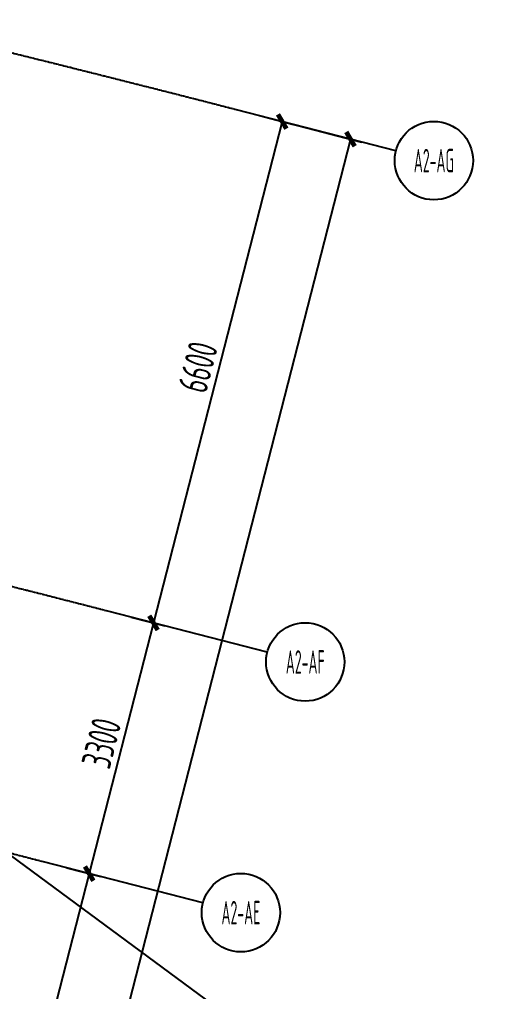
# Model space of a CAD drawing. Header units: millimetres. Extents: x 11677979 to 24947533, y -12764720 to -6308891.
# Drawn here: x 11856417 to 11862382, y -6392292 to -6379898 of the extents above; entities that cross this region are included whole.
import ezdxf
from ezdxf.enums import TextEntityAlignment as Align

# ---------------------------------------------------------------- set-up
doc = ezdxf.new("R2010")
doc.units = ezdxf.units.MM
doc.header["$LTSCALE"] = 10
for name, pattern in [('A2-RG-AXIS$0$CENTER', [2, 1.25, -0.25, 0.25, -0.25]), ('A2-RG-AXIS$0$DOTE', [2.42, 2, -0.2, 0.02, -0.2]), ('A2-RI-F4$0$A2-RG-AXIS$0$CENTER', [2, 1.25, -0.25, 0.25, -0.25]), ('A2-RI-F4$0$A2-RG-AXIS$0$DOTE', [2.42, 2, -0.2, 0.02, -0.2])]:
    doc.linetypes.add(name, pattern=pattern)
for name, color, linetype in [('A2-RG-AXIS$0$A-AXIS', 1, 'Continuous'), ('A2-RG-AXIS$0$A-DIMS-100', 1, 'Continuous'), ('A2-RG-AXIS$0$A-GRID', 1, 'A2-RG-AXIS$0$CENTER'), ('A2-RG-AXIS$0$A-SYMB', 4, 'Continuous'), ('A2-RI-F4$0$A2-RG-AXIS$0$A-AXIS', 1, 'Continuous'), ('A2-RI-F4$0$A2-RG-AXIS$0$A-DIMS-100', 1, 'Continuous'), ('A2-RI-F4$0$A2-RG-AXIS$0$A-GRID', 1, 'A2-RI-F4$0$A2-RG-AXIS$0$CENTER'), ('A2-RI-F4$0$A2-RG-AXIS$0$A-SYMB', 4, 'Continuous')]:
    doc.layers.add(name, color=color, linetype=linetype)
doc.styles.add('A2-RG-AXIS$0$ECADI', font='hzs.shx', dxfattribs={"width": 0.7, "bigfont": 'hztxt.shx'})
doc.styles.add('A2-RG-AXIS$0$XD2008', font='hzs.shx', dxfattribs={"width": 0.7, "bigfont": 'hztxt.shx'})
doc.styles.add('A2-RI-F4$0$A2-RG-AXIS$0$ECADI', font='hzs.shx', dxfattribs={"width": 0.7, "bigfont": 'hztxt.shx'})
doc.styles.add('A2-RI-F4$0$A2-RG-AXIS$0$XD2008', font='hzs.shx', dxfattribs={"width": 0.7, "bigfont": 'hztxt.shx'})
doc.dimstyles.new('A2-RG-AXIS$0$XD150$0', dxfattribs={"dimscale": 150, "dimtxt": 2.5, "dimasz": 1, "dimexe": 1, "dimexo": 2, "dimgap": 0.5, "dimtad": 1, "dimdec": 0, "dimdsep": 46, "dimtxsty": 'A2-RG-AXIS$0$XD2008', "dimblk": 'A2-RG-AXIS$0$_ArchTick', "dimcen": 2.5, "dimclrt": 4, "dimaunit": 1, "dimadec": 0, "dimazin": 0, "dimtfac": 1, "dimtdec": 0, "dimtmove": 2, "dimatfit": 3, "dimfxl": 0, "dimtolj": 1, "dimtzin": 0, "dimarcsym": 0})
doc.dimstyles.new('A2-RI-F4$0$A2-RG-AXIS$0$XD150$0', dxfattribs={"dimscale": 150, "dimtxt": 2.5, "dimasz": 1, "dimexe": 1, "dimexo": 2, "dimgap": 0.5, "dimtad": 1, "dimdec": 0, "dimdsep": 46, "dimtxsty": 'A2-RI-F4$0$A2-RG-AXIS$0$XD2008', "dimblk": 'A2-RI-F4$0$A2-RG-AXIS$0$_ArchTick', "dimcen": 2.5, "dimclrt": 4, "dimaunit": 1, "dimadec": 0, "dimazin": 0, "dimtfac": 1, "dimtdec": 0, "dimtmove": 2, "dimatfit": 3, "dimfxl": 0, "dimtolj": 1, "dimtzin": 0, "dimarcsym": 0})

# ---------------------------------------------------------------- blocks, each defined once
blk = doc.blocks.new('A2-RG-AXIS$0$ECADI-TAG-GRID')
at = {"color": 13}
blk.add_circle((0, 0), 5, dxfattribs=at)
at = {"style": 'A2-RG-AXIS$0$ECADI', "width": 0.7}
blk.add_attdef('GRID', text='', height=5, dxfattribs=at).set_placement((0, 0), align=Align.MIDDLE)
blk = doc.blocks.new('A2-RG-AXIS$0$_ArchTick')
at = {"color": 0, "linetype": 'ByBlock', "const_width": 0.4}
blk.add_lwpolyline([(-0.5, -0.5), (0.5, 0.5)], dxfattribs=at)
blk = doc.blocks.new('*D434')
at = {"layer": 'A2-RG-AXIS$0$A-DIMS-100', "color": 0, "lineweight": -2, "ltscale": 3, "transparency": 16777216}
for p, q in [((11859481, -6381125), (11859917, -6381237)), ((11859772, -6381200), (11858129, -6387592)), ((11857839, -6387518), (11858275, -6387630))]:
    blk.add_line(p, q, dxfattribs=at)
at = {"layer": 'Defpoints', "color": 0, "ltscale": 3, "transparency": 16777216}
for p in [(11859191, -6381051), (11857548, -6387443), (11858129, -6387592)]:
    blk.add_point(p, dxfattribs=at)
at = {"layer": 'A2-RG-AXIS$0$A-DIMS-100', "color": 0, "lineweight": -2, "ltscale": 3, "transparency": 16777216, "xscale": 150, "yscale": 150, "zscale": 150}
for p, rotation in [((11859772, -6381200), 75.58928463638166), ((11858129, -6387592), 255.5892846363816)]:
    blk.add_blockref('A2-RG-AXIS$0$_ArchTick', p, dxfattribs=dict(at, rotation=rotation))
at = {"layer": 'A2-RG-AXIS$0$A-DIMS-100', "color": 4, "ltscale": 3, "transparency": 16777216, "insert": (11858696, -6384331), "char_height": 375, "attachment_point": 5, "rotation": 75.5893, "style": 'A2-RG-AXIS$0$XD2008'}
blk.add_mtext('\\A1;6600', dxfattribs=at)
blk = doc.blocks.new('*D435')
at = {"layer": 'A2-RG-AXIS$0$A-DIMS-100', "color": 0, "lineweight": -2, "ltscale": 3, "transparency": 16777216}
for p, q in [((11858129, -6387592), (11857308, -6390789)), ((11857839, -6387518), (11858275, -6387630)), ((11857017, -6390714), (11857453, -6390826))]:
    blk.add_line(p, q, dxfattribs=at)
at = {"layer": 'Defpoints', "color": 0, "ltscale": 3, "transparency": 16777216}
for p in [(11857548, -6387443), (11856727, -6390639), (11857308, -6390789)]:
    blk.add_point(p, dxfattribs=at)
at = {"layer": 'A2-RG-AXIS$0$A-DIMS-100', "color": 0, "lineweight": -2, "ltscale": 3, "transparency": 16777216, "xscale": 150, "yscale": 150, "zscale": 150}
for p, rotation in [((11858129, -6387592), 75.589284638493), ((11857308, -6390789), 255.589284638493)]:
    blk.add_blockref('A2-RG-AXIS$0$_ArchTick', p, dxfattribs=dict(at, rotation=rotation))
at = {"layer": 'A2-RG-AXIS$0$A-DIMS-100', "color": 4, "ltscale": 3, "transparency": 16777216, "insert": (11857464, -6389125), "char_height": 375, "attachment_point": 5, "rotation": 75.5893, "style": 'A2-RG-AXIS$0$XD2008'}
blk.add_mtext('\\A1;3300', dxfattribs=at)
blk = doc.blocks.new('*D436')
at = {"layer": 'A2-RG-AXIS$0$A-DIMS-100', "color": 0, "lineweight": -2, "ltscale": 3, "transparency": 16777216}
for p, q in [((11857308, -6390789), (11856138, -6395341)), ((11857017, -6390714), (11857453, -6390826)), ((11855848, -6395266), (11856284, -6395378))]:
    blk.add_line(p, q, dxfattribs=at)
at = {"layer": 'Defpoints', "color": 0, "ltscale": 3, "transparency": 16777216}
for p in [(11856727, -6390639), (11855557, -6395191), (11856138, -6395341)]:
    blk.add_point(p, dxfattribs=at)
at = {"layer": 'A2-RG-AXIS$0$A-DIMS-100', "color": 0, "lineweight": -2, "ltscale": 3, "transparency": 16777216, "xscale": 150, "yscale": 150, "zscale": 150}
for p, rotation in [((11857308, -6390789), 75.589284638493), ((11856138, -6395341), 255.589284638493)]:
    blk.add_blockref('A2-RG-AXIS$0$_ArchTick', p, dxfattribs=dict(at, rotation=rotation))
at = {"layer": 'A2-RG-AXIS$0$A-DIMS-100', "color": 4, "ltscale": 3, "transparency": 16777216, "insert": (11856469, -6392999), "char_height": 375, "attachment_point": 5, "rotation": 75.5893, "style": 'A2-RG-AXIS$0$XD2008'}
blk.add_mtext('\\A1;4700', dxfattribs=at)
blk = doc.blocks.new('*D441')
at = {"layer": 'A2-RG-AXIS$0$A-DIMS-100', "color": 0, "lineweight": -2, "ltscale": 3, "transparency": 16777216}
for p, q in [((11859481, -6381125), (11860789, -6381461)), ((11860644, -6381424), (11852132, -6414548)), ((11850970, -6414249), (11852277, -6414585))]:
    blk.add_line(p, q, dxfattribs=at)
at = {"layer": 'Defpoints', "color": 0, "ltscale": 3, "transparency": 16777216}
for p in [(11859191, -6381051), (11850679, -6414175), (11852132, -6414548)]:
    blk.add_point(p, dxfattribs=at)
at = {"layer": 'A2-RG-AXIS$0$A-DIMS-100', "color": 0, "lineweight": -2, "ltscale": 3, "transparency": 16777216, "xscale": 150, "yscale": 150, "zscale": 150}
for p, rotation in [((11860644, -6381424), 75.58928466042394), ((11852132, -6414548), 255.589284660424)]:
    blk.add_blockref('A2-RG-AXIS$0$_ArchTick', p, dxfattribs=dict(at, rotation=rotation))
at = {"layer": 'A2-RG-AXIS$0$A-DIMS-100', "color": 4, "ltscale": 3, "transparency": 16777216, "insert": (11856134, -6397921), "char_height": 375, "attachment_point": 5, "rotation": 75.5893, "style": 'A2-RG-AXIS$0$XD2008'}
blk.add_mtext('\\A1;34200', dxfattribs=at)
blk = doc.blocks.new('*D467')
at = {"layer": 'A2-RG-AXIS$0$A-DIMS-100', "color": 0, "lineweight": -2, "ltscale": 3, "transparency": 16777216}
for p, q in [((11854556, -6379588), (11855753, -6374682)), ((11855717, -6374827), (11857418, -6375242)), ((11856256, -6380002), (11857453, -6375096))]:
    blk.add_line(p, q, dxfattribs=at)
at = {"layer": 'Defpoints', "color": 0, "ltscale": 3, "transparency": 16777216}
for p in [(11857418, -6375242), (11854485, -6379879), (11856185, -6380294)]:
    blk.add_point(p, dxfattribs=at)
at = {"layer": 'A2-RG-AXIS$0$A-DIMS-100', "color": 0, "lineweight": -2, "ltscale": 3, "transparency": 16777216, "xscale": 150, "yscale": 150, "zscale": 150}
for p, rotation in [((11855717, -6374827), 166.2935912375839), ((11857418, -6375242), 346.2935912375839)]:
    blk.add_blockref('A2-RG-AXIS$0$_ArchTick', p, dxfattribs=dict(at, rotation=rotation))
at = {"layer": 'A2-RG-AXIS$0$A-DIMS-100', "color": 4, "ltscale": 3, "transparency": 16777216, "insert": (11856630, -6374780), "char_height": 375, "attachment_point": 5, "rotation": 346.2936, "style": 'A2-RG-AXIS$0$XD2008'}
blk.add_mtext('\\A1;1750', dxfattribs=at)
blk = doc.blocks.new('A2-RI-F4$0$A2-RG-AXIS$0$ECADI-TAG-GRID')
at = {"color": 13}
blk.add_circle((0, 0), 5, dxfattribs=at)
at = {"style": 'A2-RI-F4$0$A2-RG-AXIS$0$ECADI', "width": 0.7}
blk.add_attdef('GRID', text='', height=5, dxfattribs=at).set_placement((0, 0), align=Align.MIDDLE)
blk = doc.blocks.new('A2-RI-F4$0$A2-RG-AXIS$0$_ArchTick')
at = {"color": 0, "linetype": 'ByBlock', "const_width": 0.4}
blk.add_lwpolyline([(-0.5, -0.5), (0.5, 0.5)], dxfattribs=at)
blk = doc.blocks.new('*D959')
at = {"layer": 'A2-RI-F4$0$A2-RG-AXIS$0$A-DIMS-100', "color": 0, "lineweight": -2, "ltscale": 3, "transparency": 16777216}
for p, q in [((11859481, -6381125), (11859917, -6381237)), ((11859772, -6381200), (11858129, -6387592)), ((11857839, -6387518), (11858275, -6387630))]:
    blk.add_line(p, q, dxfattribs=at)
at = {"layer": 'Defpoints', "color": 0, "ltscale": 3, "transparency": 16777216}
for p in [(11859191, -6381051), (11857548, -6387443), (11858129, -6387592)]:
    blk.add_point(p, dxfattribs=at)
at = {"layer": 'A2-RI-F4$0$A2-RG-AXIS$0$A-DIMS-100', "color": 0, "lineweight": -2, "ltscale": 3, "transparency": 16777216, "xscale": 150, "yscale": 150, "zscale": 150}
for p, rotation in [((11859772, -6381200), 75.58928463638166), ((11858129, -6387592), 255.5892846363816)]:
    blk.add_blockref('A2-RI-F4$0$A2-RG-AXIS$0$_ArchTick', p, dxfattribs=dict(at, rotation=rotation))
at = {"layer": 'A2-RI-F4$0$A2-RG-AXIS$0$A-DIMS-100', "color": 4, "ltscale": 3, "transparency": 16777216, "insert": (11858696, -6384331), "char_height": 375, "attachment_point": 5, "rotation": 75.5893, "style": 'A2-RI-F4$0$A2-RG-AXIS$0$XD2008'}
blk.add_mtext('\\A1;6600', dxfattribs=at)
blk = doc.blocks.new('*D960')
at = {"layer": 'A2-RI-F4$0$A2-RG-AXIS$0$A-DIMS-100', "color": 0, "lineweight": -2, "ltscale": 3, "transparency": 16777216}
for p, q in [((11858129, -6387592), (11857308, -6390789)), ((11857839, -6387518), (11858275, -6387630)), ((11857017, -6390714), (11857453, -6390826))]:
    blk.add_line(p, q, dxfattribs=at)
at = {"layer": 'Defpoints', "color": 0, "ltscale": 3, "transparency": 16777216}
for p in [(11857548, -6387443), (11856727, -6390639), (11857308, -6390789)]:
    blk.add_point(p, dxfattribs=at)
at = {"layer": 'A2-RI-F4$0$A2-RG-AXIS$0$A-DIMS-100', "color": 0, "lineweight": -2, "ltscale": 3, "transparency": 16777216, "xscale": 150, "yscale": 150, "zscale": 150}
for p, rotation in [((11858129, -6387592), 75.589284638493), ((11857308, -6390789), 255.589284638493)]:
    blk.add_blockref('A2-RI-F4$0$A2-RG-AXIS$0$_ArchTick', p, dxfattribs=dict(at, rotation=rotation))
at = {"layer": 'A2-RI-F4$0$A2-RG-AXIS$0$A-DIMS-100', "color": 4, "ltscale": 3, "transparency": 16777216, "insert": (11857464, -6389125), "char_height": 375, "attachment_point": 5, "rotation": 75.5893, "style": 'A2-RI-F4$0$A2-RG-AXIS$0$XD2008'}
blk.add_mtext('\\A1;3300', dxfattribs=at)
blk = doc.blocks.new('*D961')
at = {"layer": 'A2-RI-F4$0$A2-RG-AXIS$0$A-DIMS-100', "color": 0, "lineweight": -2, "ltscale": 3, "transparency": 16777216}
for p, q in [((11857308, -6390789), (11856138, -6395341)), ((11857017, -6390714), (11857453, -6390826)), ((11855848, -6395266), (11856284, -6395378))]:
    blk.add_line(p, q, dxfattribs=at)
at = {"layer": 'Defpoints', "color": 0, "ltscale": 3, "transparency": 16777216}
for p in [(11856727, -6390639), (11855557, -6395191), (11856138, -6395341)]:
    blk.add_point(p, dxfattribs=at)
at = {"layer": 'A2-RI-F4$0$A2-RG-AXIS$0$A-DIMS-100', "color": 0, "lineweight": -2, "ltscale": 3, "transparency": 16777216, "xscale": 150, "yscale": 150, "zscale": 150}
for p, rotation in [((11857308, -6390789), 75.589284638493), ((11856138, -6395341), 255.589284638493)]:
    blk.add_blockref('A2-RI-F4$0$A2-RG-AXIS$0$_ArchTick', p, dxfattribs=dict(at, rotation=rotation))
at = {"layer": 'A2-RI-F4$0$A2-RG-AXIS$0$A-DIMS-100', "color": 4, "ltscale": 3, "transparency": 16777216, "insert": (11856469, -6392999), "char_height": 375, "attachment_point": 5, "rotation": 75.5893, "style": 'A2-RI-F4$0$A2-RG-AXIS$0$XD2008'}
blk.add_mtext('\\A1;4700', dxfattribs=at)
blk = doc.blocks.new('*D966')
at = {"layer": 'A2-RI-F4$0$A2-RG-AXIS$0$A-DIMS-100', "color": 0, "lineweight": -2, "ltscale": 3, "transparency": 16777216}
for p, q in [((11859481, -6381125), (11860789, -6381461)), ((11860644, -6381424), (11852132, -6414548)), ((11850970, -6414249), (11852277, -6414585))]:
    blk.add_line(p, q, dxfattribs=at)
at = {"layer": 'Defpoints', "color": 0, "ltscale": 3, "transparency": 16777216}
for p in [(11859191, -6381051), (11850679, -6414175), (11852132, -6414548)]:
    blk.add_point(p, dxfattribs=at)
at = {"layer": 'A2-RI-F4$0$A2-RG-AXIS$0$A-DIMS-100', "color": 0, "lineweight": -2, "ltscale": 3, "transparency": 16777216, "xscale": 150, "yscale": 150, "zscale": 150}
for p, rotation in [((11860644, -6381424), 75.58928466042394), ((11852132, -6414548), 255.589284660424)]:
    blk.add_blockref('A2-RI-F4$0$A2-RG-AXIS$0$_ArchTick', p, dxfattribs=dict(at, rotation=rotation))
at = {"layer": 'A2-RI-F4$0$A2-RG-AXIS$0$A-DIMS-100', "color": 4, "ltscale": 3, "transparency": 16777216, "insert": (11856134, -6397921), "char_height": 375, "attachment_point": 5, "rotation": 75.5893, "style": 'A2-RI-F4$0$A2-RG-AXIS$0$XD2008'}
blk.add_mtext('\\A1;34200', dxfattribs=at)
blk = doc.blocks.new('*D992')
at = {"layer": 'A2-RI-F4$0$A2-RG-AXIS$0$A-DIMS-100', "color": 0, "lineweight": -2, "ltscale": 3, "transparency": 16777216}
for p, q in [((11854556, -6379588), (11855753, -6374682)), ((11855717, -6374827), (11857418, -6375242)), ((11856256, -6380002), (11857453, -6375096))]:
    blk.add_line(p, q, dxfattribs=at)
at = {"layer": 'Defpoints', "color": 0, "ltscale": 3, "transparency": 16777216}
for p in [(11857418, -6375242), (11854485, -6379879), (11856185, -6380294)]:
    blk.add_point(p, dxfattribs=at)
at = {"layer": 'A2-RI-F4$0$A2-RG-AXIS$0$A-DIMS-100', "color": 0, "lineweight": -2, "ltscale": 3, "transparency": 16777216, "xscale": 150, "yscale": 150, "zscale": 150}
for p, rotation in [((11855717, -6374827), 166.2935912375839), ((11857418, -6375242), 346.2935912375839)]:
    blk.add_blockref('A2-RI-F4$0$A2-RG-AXIS$0$_ArchTick', p, dxfattribs=dict(at, rotation=rotation))
at = {"layer": 'A2-RI-F4$0$A2-RG-AXIS$0$A-DIMS-100', "color": 4, "ltscale": 3, "transparency": 16777216, "insert": (11856630, -6374780), "char_height": 375, "attachment_point": 5, "rotation": 346.2936, "style": 'A2-RI-F4$0$A2-RG-AXIS$0$XD2008'}
blk.add_mtext('\\A1;1750', dxfattribs=at)
blk = doc.blocks.new('A2-RG-AXIS')
at = {"layer": 'A2-RG-AXIS$0$A-AXIS', "ltscale": 3}
for p, q in [((11861224.6, -6381573.5), (11859190.7, -6381050.8)), ((11859582.1, -6387965.8), (11857548.2, -6387443.2)), ((11858760.8, -6391162), (11856726.9, -6390639.3))]:
    blk.add_line(p, q, dxfattribs=at)
at = {"layer": 'A2-RG-AXIS$0$A-GRID', "linetype": 'A2-RG-AXIS$0$DOTE'}
for radius in [323300, 316700, 313400]:
    blk.add_arc((11778730.7, -6694178.7), radius, 75.589285, 95.407644, dxfattribs=at)
at = {"layer": 'A2-RG-AXIS$0$A-SYMB'}
ref = blk.add_blockref('A2-RG-AXIS$0$ECADI-TAG-GRID', (11861708.9, -6381697.9), dxfattribs=dict(at, xscale=99.999999999398, yscale=99.999999999398, zscale=99.999999999398))
ref.add_attrib('GRID', 'A2-AG', dxfattribs={"layer": '0', "height": 300, "style": 'A2-RG-AXIS$0$ECADI', "width": 0.5}).set_placement((11861708.9, -6381697.9), align=Align.MIDDLE)
ref = blk.add_blockref('A2-RG-AXIS$0$ECADI-TAG-GRID', (11860066.4, -6388090.2), dxfattribs=dict(at, xscale=99.99999999939791, yscale=99.99999999939791, zscale=99.99999999939791))
ref.add_attrib('GRID', 'A2-AF', dxfattribs={"layer": '0', "height": 300, "style": 'A2-RG-AXIS$0$ECADI', "width": 0.5}).set_placement((11860066.4, -6388090.2), align=Align.MIDDLE)
ref = blk.add_blockref('A2-RG-AXIS$0$ECADI-TAG-GRID', (11859245.1, -6391286.4), dxfattribs=dict(at, xscale=99.99999999939791, yscale=99.99999999939791, zscale=99.99999999939791))
ref.add_attrib('GRID', 'A2-AE', dxfattribs={"layer": '0', "height": 300, "style": 'A2-RG-AXIS$0$ECADI', "width": 0.5}).set_placement((11859245.1, -6391286.4), align=Align.MIDDLE)
at = {"layer": 'A2-RG-AXIS$0$A-DIMS-100', "ltscale": 3}
for p1, p2, distance, picture, middle in [((11854485.2, -6379879.3), (11856185.4, -6380293.9), 5200, '*D467', (11856629.6, -6374779.7)), ((11859190.7, -6381050.8), (11850679.3, -6414174.8), 1500, '*D441', (11856133.6, -6397920.8)), ((11859190.7, -6381050.8), (11857548.2, -6387443.2), 600, '*D434', (11858696.3, -6384331))]:
    dim = blk.add_aligned_dim(p1=p1, p2=p2, distance=distance, dimstyle='A2-RG-AXIS$0$XD150$0', dxfattribs=at)
    dim.commit()
    dim.dimension.update_dxf_attribs({"geometry": picture, "text_midpoint": middle})
for base, p1, p2, picture, middle in [((11857308, -6390788.7), (11857548.2, -6387443.2), (11856726.9, -6390639.3), '*D435', (11857464.4, -6389125.2)), ((11856138.3, -6395340.8), (11856726.9, -6390639.3), (11855557.2, -6395191.5), '*D436', (11856468.9, -6392999.4))]:
    dim = blk.add_linear_dim(base=base, p1=p1, p2=p2, angle=75.58928, dimstyle='A2-RG-AXIS$0$XD150$0', dxfattribs=at)
    dim.commit()
    dim.dimension.update_dxf_attribs({"geometry": picture, "text_midpoint": middle})
blk = doc.blocks.new('A2-RI-F4$0$A2-RG-AXIS')
at = {"layer": 'A2-RI-F4$0$A2-RG-AXIS$0$A-AXIS', "ltscale": 3}
for p, q in [((11861224.6, -6381573.5), (11859190.7, -6381050.8)), ((11859582.1, -6387965.8), (11857548.2, -6387443.2)), ((11858760.8, -6391162), (11856726.9, -6390639.3))]:
    blk.add_line(p, q, dxfattribs=at)
at = {"layer": 'A2-RI-F4$0$A2-RG-AXIS$0$A-GRID', "linetype": 'A2-RI-F4$0$A2-RG-AXIS$0$DOTE'}
for radius in [323300, 316700, 313400]:
    blk.add_arc((11778730.7, -6694178.7), radius, 75.589285, 95.407644, dxfattribs=at)
at = {"layer": 'A2-RI-F4$0$A2-RG-AXIS$0$A-SYMB'}
ref = blk.add_blockref('A2-RI-F4$0$A2-RG-AXIS$0$ECADI-TAG-GRID', (11861708.9, -6381697.9), dxfattribs=dict(at, xscale=99.999999999398, yscale=99.999999999398, zscale=99.999999999398))
ref.add_attrib('GRID', 'A2-AG', dxfattribs={"layer": '0', "height": 300, "style": 'A2-RI-F4$0$A2-RG-AXIS$0$ECADI', "width": 0.5}).set_placement((11861708.9, -6381697.9), align=Align.MIDDLE)
ref = blk.add_blockref('A2-RI-F4$0$A2-RG-AXIS$0$ECADI-TAG-GRID', (11860066.4, -6388090.2), dxfattribs=dict(at, xscale=99.99999999939791, yscale=99.99999999939791, zscale=99.99999999939791))
ref.add_attrib('GRID', 'A2-AF', dxfattribs={"layer": '0', "height": 300, "style": 'A2-RI-F4$0$A2-RG-AXIS$0$ECADI', "width": 0.5}).set_placement((11860066.4, -6388090.2), align=Align.MIDDLE)
ref = blk.add_blockref('A2-RI-F4$0$A2-RG-AXIS$0$ECADI-TAG-GRID', (11859245.1, -6391286.4), dxfattribs=dict(at, xscale=99.99999999939791, yscale=99.99999999939791, zscale=99.99999999939791))
ref.add_attrib('GRID', 'A2-AE', dxfattribs={"layer": '0', "height": 300, "style": 'A2-RI-F4$0$A2-RG-AXIS$0$ECADI', "width": 0.5}).set_placement((11859245.1, -6391286.4), align=Align.MIDDLE)
at = {"layer": 'A2-RI-F4$0$A2-RG-AXIS$0$A-DIMS-100', "ltscale": 3}
for p1, p2, distance, picture, middle in [((11854485.2, -6379879.3), (11856185.4, -6380293.9), 5200, '*D992', (11856629.6, -6374779.7)), ((11859190.7, -6381050.8), (11850679.3, -6414174.8), 1500, '*D966', (11856133.6, -6397920.8)), ((11859190.7, -6381050.8), (11857548.2, -6387443.2), 600, '*D959', (11858696.3, -6384331))]:
    dim = blk.add_aligned_dim(p1=p1, p2=p2, distance=distance, dimstyle='A2-RI-F4$0$A2-RG-AXIS$0$XD150$0', dxfattribs=at)
    dim.commit()
    dim.dimension.update_dxf_attribs({"geometry": picture, "text_midpoint": middle})
for base, p1, p2, picture, middle in [((11857308, -6390788.7), (11857548.2, -6387443.2), (11856726.9, -6390639.3), '*D960', (11857464.4, -6389125.2)), ((11856138.3, -6395340.8), (11856726.9, -6390639.3), (11855557.2, -6395191.5), '*D961', (11856468.9, -6392999.4))]:
    dim = blk.add_linear_dim(base=base, p1=p1, p2=p2, angle=75.58928, dimstyle='A2-RI-F4$0$A2-RG-AXIS$0$XD150$0', dxfattribs=at)
    dim.commit()
    dim.dimension.update_dxf_attribs({"geometry": picture, "text_midpoint": middle})
blk = doc.blocks.new('A2-RI-F4')
at = {"layer": 'Defpoints', "color": 3}
blk.add_line((11854510.4, -6389237.4), (11864592.1, -6396661.6), dxfattribs=at)
blk.add_blockref('A2-RI-F4$0$A2-RG-AXIS', (0, 0))

msp = doc.modelspace()

# ---------------------------------------------------------------- block references
for name in ['A2-RI-F4', 'A2-RG-AXIS']:
    msp.add_blockref(name, (0, 0))

doc.saveas('drawing.dxf')
